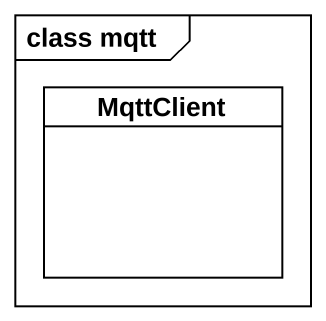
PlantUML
@startuml
mainframe class mqtt
hide circle
hide empty members
class MqttClient
@enduml
